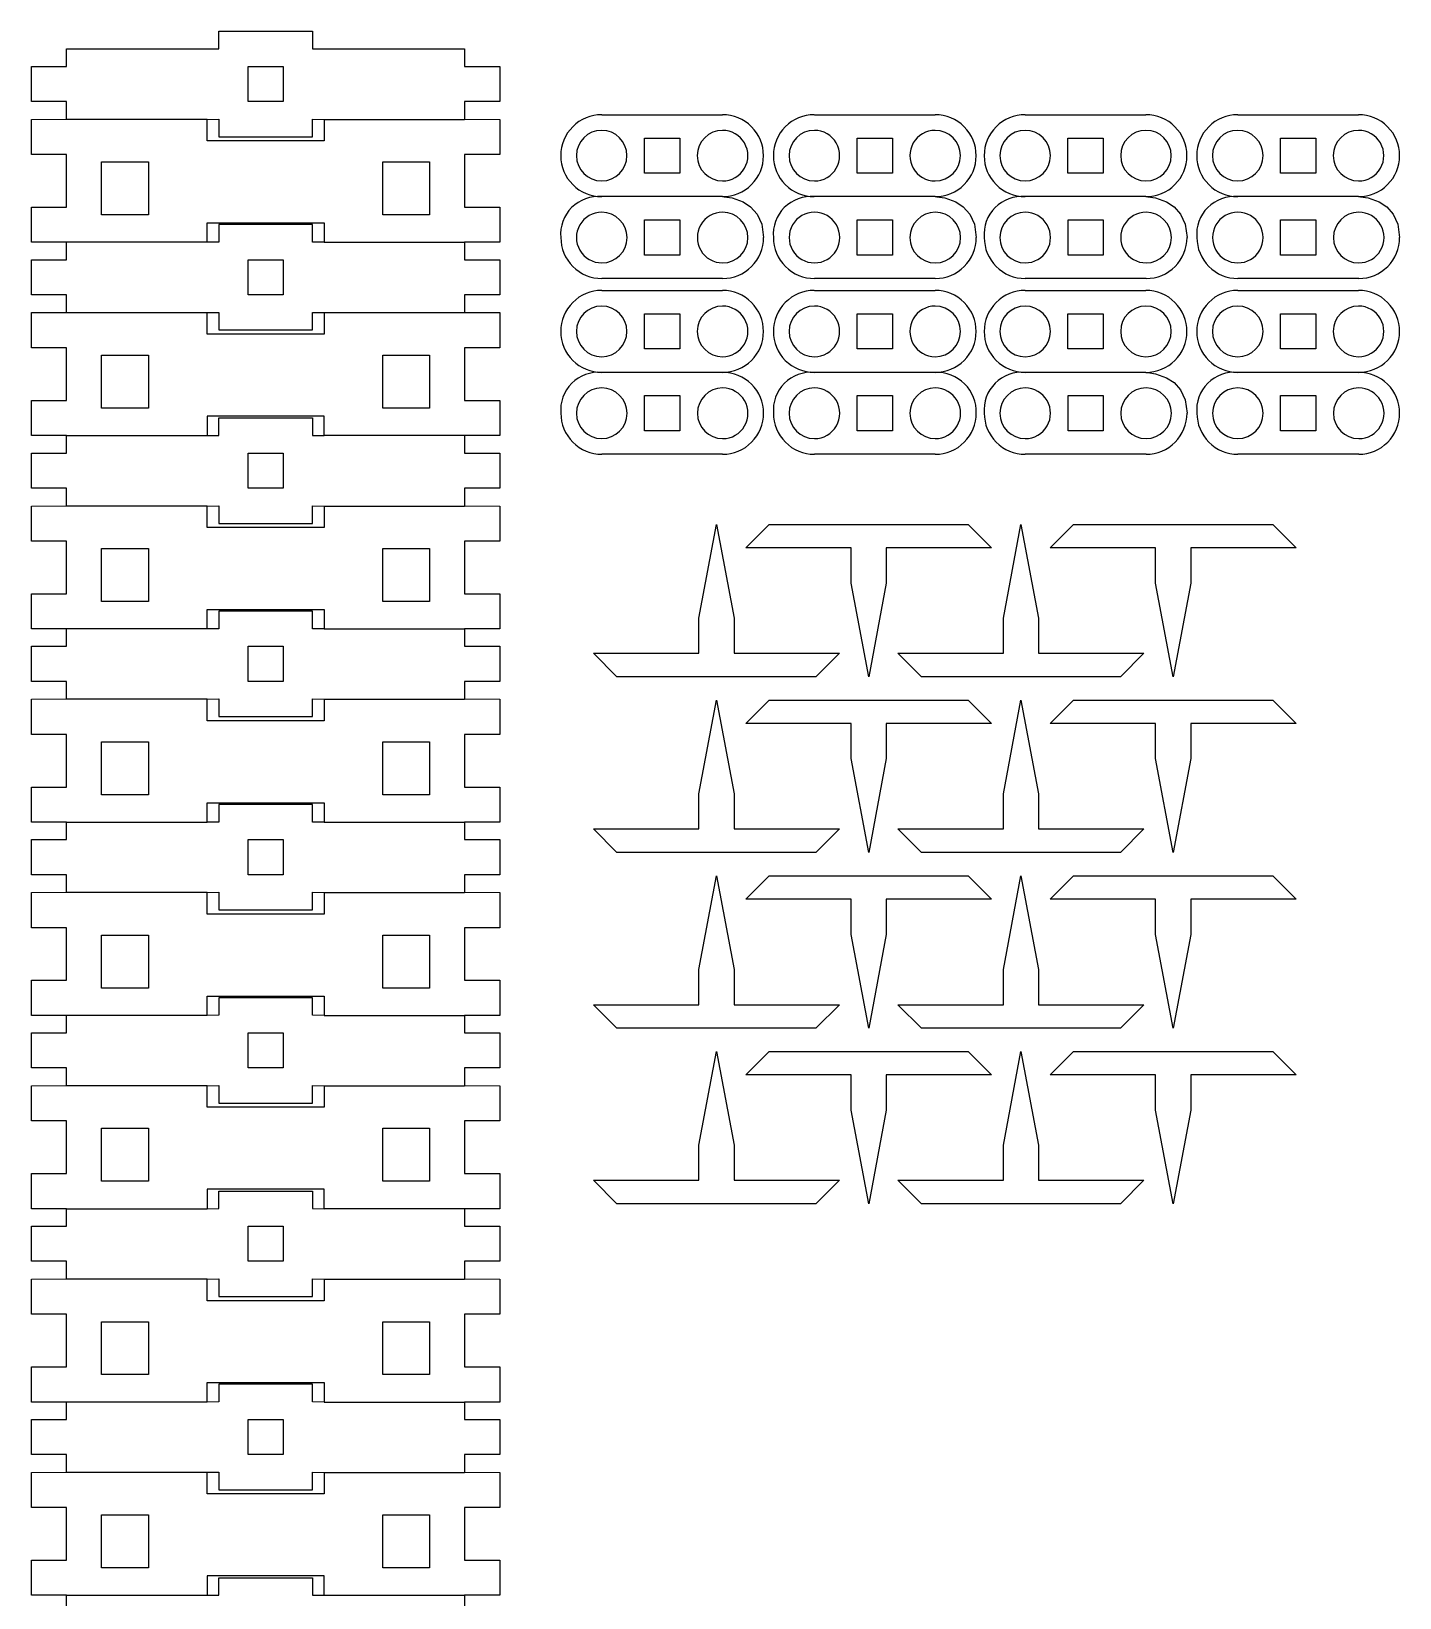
# Model space of a CAD drawing. Header units: millimetres. Extents: x -2305 to 1184, y -190 to 1638.
# Drawn here: x -1668.9 to -1493.7, y 32.1 to 232.6 of the extents above; entities that cross this region are included whole.
import ezdxf

# ---------------------------------------------------------------- set-up
doc = ezdxf.new("R2010")
doc.units = ezdxf.units.MM

msp = doc.modelspace()

# ---------------------------------------------------------------- linework, layer by layer
at = {"color": 7, "linetype": 'Continuous'}
for p, q in [((-1644.95, 230.36), (-1644.95, 232.61)), ((-1644.95, 232.61), (-1632.96, 232.61)), ((-1632.96, 232.61), (-1632.96, 230.36)), ((-1664.45, 228.11), (-1664.44, 230.36)), ((-1664.44, 230.36), (-1644.95, 230.36)), ((-1632.96, 230.36), (-1613.47, 230.36)), ((-1613.47, 230.36), (-1613.47, 228.11)), ((-1668.94, 223.61), (-1668.94, 228.11)), ((-1668.94, 228.11), (-1664.45, 228.11)), ((-1641.2, 228.11), (-1636.7, 228.11)), ((-1641.2, 223.61), (-1641.2, 228.11)), ((-1636.7, 228.11), (-1636.7, 223.61)), ((-1613.47, 228.11), (-1608.97, 228.11)), ((-1608.97, 228.11), (-1608.97, 223.61)), ((-1664.45, 223.61), (-1668.94, 223.61)), ((-1664.45, 221.36), (-1664.45, 223.61)), ((-1636.7, 223.61), (-1641.2, 223.61)), ((-1608.97, 223.61), (-1613.47, 223.61)), ((-1613.47, 223.61), (-1613.47, 221.36)), ((-1668.94, 221.33), (-1664.45, 221.36)), ((-1668.94, 216.84), (-1668.94, 221.33)), ((-1664.45, 221.36), (-1646.45, 221.36)), ((-1646.45, 221.33), (-1644.95, 221.36)), ((-1646.45, 218.58), (-1646.45, 221.33)), ((-1644.95, 221.36), (-1644.95, 219.11)), ((-1632.96, 219.11), (-1632.96, 221.36)), ((-1632.96, 221.36), (-1631.46, 221.33)), ((-1631.46, 221.33), (-1631.46, 218.58)), ((-1631.46, 221.33), (-1613.47, 221.33)), ((-1613.47, 221.36), (-1608.97, 221.33)), ((-1608.97, 221.33), (-1608.97, 216.84)), ((-1595.92, 221.93), (-1580.44, 221.93)), ((-1568.69, 221.93), (-1553.22, 221.93)), ((-1541.7, 221.93), (-1526.23, 221.93)), ((-1514.48, 221.93), (-1499.01, 221.93)), ((-1644.95, 219.11), (-1632.96, 219.11)), ((-1590.43, 218.94), (-1585.93, 218.94)), ((-1590.43, 214.44), (-1590.43, 218.94)), ((-1585.93, 218.94), (-1585.93, 214.44)), ((-1563.21, 218.94), (-1558.7, 218.94)), ((-1563.21, 214.44), (-1563.21, 218.94)), ((-1558.7, 218.94), (-1558.7, 214.44)), ((-1536.22, 218.94), (-1531.72, 218.94)), ((-1536.22, 214.44), (-1536.22, 218.94)), ((-1531.72, 218.94), (-1531.72, 214.44)), ((-1509, 218.94), (-1504.49, 218.94)), ((-1509, 214.44), (-1509, 218.94)), ((-1504.49, 218.94), (-1504.49, 214.44)), ((-1664.45, 216.84), (-1668.94, 216.84)), ((-1664.45, 210.09), (-1664.45, 216.84)), ((-1631.46, 218.58), (-1646.45, 218.58)), ((-1608.97, 216.84), (-1613.47, 216.84)), ((-1613.47, 216.84), (-1613.47, 210.09)), ((-1659.95, 215.89), (-1653.95, 215.89)), ((-1659.95, 209.11), (-1659.95, 215.89)), ((-1653.95, 215.89), (-1653.95, 209.11)), ((-1623.96, 215.89), (-1617.97, 215.89)), ((-1623.96, 209.11), (-1623.96, 215.89)), ((-1617.97, 215.89), (-1617.97, 209.11)), ((-1585.93, 214.44), (-1590.43, 214.44)), ((-1558.7, 214.44), (-1563.21, 214.44)), ((-1531.72, 214.44), (-1536.22, 214.44)), ((-1504.49, 214.44), (-1509, 214.44)), ((-1580.44, 211.44), (-1595.92, 211.44)), ((-1553.22, 211.44), (-1568.69, 211.44)), ((-1526.23, 211.44), (-1541.7, 211.44)), ((-1499.01, 211.44), (-1514.48, 211.44)), ((-1668.94, 205.6), (-1668.94, 210.09)), ((-1668.94, 210.09), (-1664.45, 210.09)), ((-1653.95, 209.11), (-1659.95, 209.11)), ((-1617.97, 209.11), (-1623.96, 209.11)), ((-1613.47, 210.09), (-1608.97, 210.09)), ((-1608.97, 210.09), (-1608.97, 205.6)), ((-1646.45, 205.6), (-1646.45, 208.09)), ((-1646.45, 208.09), (-1631.46, 208.09)), ((-1632.96, 207.87), (-1644.95, 207.87)), ((-1644.95, 207.87), (-1644.95, 205.62)), ((-1632.96, 205.62), (-1632.96, 207.87)), ((-1631.46, 208.09), (-1631.46, 205.6)), ((-1590.42, 208.46), (-1585.92, 208.46)), ((-1590.42, 203.95), (-1590.42, 208.46)), ((-1585.92, 208.46), (-1585.92, 203.95)), ((-1563.2, 208.46), (-1558.69, 208.46)), ((-1563.2, 203.95), (-1563.2, 208.46)), ((-1558.69, 208.46), (-1558.69, 203.95)), ((-1536.21, 208.46), (-1531.7, 208.46)), ((-1536.21, 203.95), (-1536.21, 208.46)), ((-1531.7, 208.46), (-1531.7, 203.95)), ((-1508.99, 208.46), (-1504.48, 208.46)), ((-1508.99, 203.95), (-1508.99, 208.46)), ((-1504.48, 208.46), (-1504.48, 203.95)), ((-1664.45, 205.6), (-1668.94, 205.6)), ((-1646.45, 205.6), (-1664.45, 205.6)), ((-1664.45, 203.37), (-1664.45, 205.6)), ((-1644.95, 205.62), (-1646.45, 205.6)), ((-1631.46, 205.6), (-1632.96, 205.62)), ((-1631.46, 205.6), (-1613.47, 205.6)), ((-1608.97, 205.6), (-1613.47, 205.6)), ((-1613.47, 205.6), (-1613.47, 203.37)), ((-1668.94, 198.87), (-1668.94, 203.37)), ((-1668.94, 203.37), (-1664.45, 203.37)), ((-1641.2, 203.37), (-1636.7, 203.37)), ((-1641.2, 198.87), (-1641.2, 203.37)), ((-1636.7, 203.37), (-1636.7, 198.87)), ((-1613.47, 203.37), (-1608.97, 203.37)), ((-1608.97, 203.37), (-1608.97, 198.87)), ((-1585.92, 203.95), (-1590.42, 203.95)), ((-1558.69, 203.95), (-1563.2, 203.95)), ((-1531.7, 203.95), (-1536.21, 203.95)), ((-1504.48, 203.95), (-1508.99, 203.95)), ((-1580.43, 200.96), (-1595.91, 200.96)), ((-1553.21, 200.96), (-1568.68, 200.96)), ((-1526.22, 200.96), (-1541.69, 200.96)), ((-1498.99, 200.96), (-1514.47, 200.96)), ((-1664.45, 198.87), (-1668.94, 198.87)), ((-1664.45, 196.62), (-1664.45, 198.87)), ((-1636.7, 198.87), (-1641.2, 198.87)), ((-1608.97, 198.87), (-1613.47, 198.87)), ((-1613.47, 198.87), (-1613.47, 196.62)), ((-1595.92, 199.43), (-1580.44, 199.43)), ((-1568.69, 199.43), (-1553.22, 199.43)), ((-1541.7, 199.43), (-1526.23, 199.43)), ((-1514.48, 199.43), (-1499.01, 199.43)), ((-1668.94, 196.59), (-1664.45, 196.62)), ((-1668.94, 192.09), (-1668.94, 196.59)), ((-1664.45, 196.62), (-1646.45, 196.62)), ((-1646.45, 196.59), (-1644.95, 196.62)), ((-1646.45, 193.84), (-1646.45, 196.59)), ((-1644.95, 196.62), (-1644.95, 194.37)), ((-1632.96, 194.37), (-1632.96, 196.62)), ((-1632.96, 196.62), (-1631.46, 196.59)), ((-1631.46, 196.59), (-1631.46, 193.84)), ((-1631.46, 196.59), (-1613.47, 196.59)), ((-1613.47, 196.62), (-1608.97, 196.59)), ((-1608.97, 196.59), (-1608.97, 192.09)), ((-1590.43, 196.44), (-1585.93, 196.44)), ((-1590.43, 191.94), (-1590.43, 196.44)), ((-1585.93, 196.44), (-1585.93, 191.94)), ((-1563.21, 196.44), (-1558.7, 196.44)), ((-1563.21, 191.94), (-1563.21, 196.44)), ((-1558.7, 196.44), (-1558.7, 191.94)), ((-1536.22, 196.44), (-1531.72, 196.44)), ((-1536.22, 191.94), (-1536.22, 196.44)), ((-1531.72, 196.44), (-1531.72, 191.94)), ((-1509, 196.44), (-1504.49, 196.44)), ((-1509, 191.94), (-1509, 196.44)), ((-1504.49, 196.44), (-1504.49, 191.94)), ((-1631.46, 193.84), (-1646.45, 193.84)), ((-1644.95, 194.37), (-1632.96, 194.37)), ((-1664.45, 192.09), (-1668.94, 192.09)), ((-1664.45, 185.35), (-1664.45, 192.09)), ((-1659.95, 191.15), (-1653.95, 191.15)), ((-1659.95, 184.36), (-1659.95, 191.15)), ((-1653.95, 191.15), (-1653.95, 184.36)), ((-1623.96, 191.15), (-1617.97, 191.15)), ((-1623.96, 184.36), (-1623.96, 191.15)), ((-1617.97, 191.15), (-1617.97, 184.36)), ((-1608.97, 192.09), (-1613.47, 192.09)), ((-1613.47, 192.09), (-1613.47, 185.35)), ((-1585.93, 191.94), (-1590.43, 191.94)), ((-1558.7, 191.94), (-1563.21, 191.94)), ((-1531.72, 191.94), (-1536.22, 191.94)), ((-1504.49, 191.94), (-1509, 191.94)), ((-1580.44, 188.94), (-1595.92, 188.94)), ((-1553.22, 188.94), (-1568.69, 188.94)), ((-1526.23, 188.94), (-1541.7, 188.94)), ((-1499.01, 188.94), (-1514.48, 188.94)), ((-1668.94, 180.85), (-1668.94, 185.35)), ((-1668.94, 185.35), (-1664.45, 185.35)), ((-1613.47, 185.35), (-1608.97, 185.35)), ((-1608.97, 185.35), (-1608.97, 180.85)), ((-1590.42, 185.96), (-1585.92, 185.96)), ((-1590.42, 181.45), (-1590.42, 185.96)), ((-1585.92, 185.96), (-1585.92, 181.45)), ((-1563.2, 185.96), (-1558.69, 185.96)), ((-1563.2, 181.45), (-1563.2, 185.96)), ((-1558.69, 185.96), (-1558.69, 181.45)), ((-1536.21, 185.96), (-1531.7, 185.96)), ((-1536.21, 181.45), (-1536.21, 185.96)), ((-1531.7, 185.96), (-1531.7, 181.45)), ((-1508.99, 185.96), (-1504.48, 185.96)), ((-1508.99, 181.45), (-1508.99, 185.96)), ((-1504.48, 185.96), (-1504.48, 181.45)), ((-1653.95, 184.36), (-1659.95, 184.36)), ((-1631.46, 183.34), (-1646.45, 183.34)), ((-1646.45, 183.34), (-1646.45, 180.85)), ((-1644.95, 180.86), (-1644.95, 183.11)), ((-1644.95, 183.11), (-1632.96, 183.11)), ((-1632.96, 183.11), (-1632.96, 180.86)), ((-1631.46, 180.85), (-1631.46, 183.34)), ((-1617.97, 184.36), (-1623.96, 184.36)), ((-1664.45, 180.85), (-1668.94, 180.85)), ((-1664.45, 180.85), (-1646.45, 180.85)), ((-1664.45, 178.61), (-1664.45, 180.85)), ((-1646.45, 180.85), (-1644.95, 180.86)), ((-1632.96, 180.86), (-1631.46, 180.85)), ((-1613.47, 180.85), (-1631.46, 180.85)), ((-1608.97, 180.85), (-1613.47, 180.85)), ((-1613.47, 180.85), (-1613.47, 178.61)), ((-1585.92, 181.45), (-1590.42, 181.45)), ((-1558.69, 181.45), (-1563.2, 181.45)), ((-1531.7, 181.45), (-1536.21, 181.45)), ((-1504.48, 181.45), (-1508.99, 181.45)), ((-1668.94, 174.11), (-1668.94, 178.61)), ((-1668.94, 178.61), (-1664.45, 178.61)), ((-1641.2, 178.61), (-1636.7, 178.61)), ((-1641.2, 174.11), (-1641.2, 178.61)), ((-1636.7, 178.61), (-1636.7, 174.11)), ((-1613.47, 178.61), (-1608.97, 178.61)), ((-1608.97, 178.61), (-1608.97, 174.11)), ((-1580.43, 178.46), (-1595.91, 178.46)), ((-1553.21, 178.46), (-1568.68, 178.46)), ((-1526.22, 178.46), (-1541.69, 178.46)), ((-1498.99, 178.46), (-1514.47, 178.46)), ((-1664.45, 174.11), (-1668.94, 174.11)), ((-1664.45, 171.86), (-1664.45, 174.11)), ((-1636.7, 174.11), (-1641.2, 174.11)), ((-1608.97, 174.11), (-1613.47, 174.11)), ((-1613.47, 174.11), (-1613.47, 171.86)), ((-1668.94, 171.83), (-1664.45, 171.86)), ((-1668.94, 167.33), (-1668.94, 171.83)), ((-1664.45, 171.86), (-1646.45, 171.86)), ((-1646.45, 171.83), (-1644.95, 171.86)), ((-1646.45, 169.08), (-1646.45, 171.83)), ((-1644.95, 171.86), (-1644.95, 169.61)), ((-1632.96, 169.61), (-1632.96, 171.86)), ((-1632.96, 171.86), (-1631.46, 171.83)), ((-1631.46, 171.83), (-1631.46, 169.08)), ((-1631.46, 171.83), (-1613.47, 171.83)), ((-1613.47, 171.86), (-1608.97, 171.83)), ((-1608.97, 171.83), (-1608.97, 167.33)), ((-1631.46, 169.08), (-1646.45, 169.08)), ((-1644.95, 169.61), (-1632.96, 169.61)), ((-1583.47, 157.46), (-1581.23, 169.46)), ((-1581.23, 169.46), (-1578.97, 157.46)), ((-1577.48, 166.46), (-1574.48, 169.46)), ((-1574.48, 169.46), (-1548.99, 169.46)), ((-1548.99, 169.46), (-1545.99, 166.46)), ((-1544.49, 157.46), (-1542.24, 169.46)), ((-1542.24, 169.46), (-1539.99, 157.46)), ((-1538.49, 166.46), (-1535.49, 169.46)), ((-1535.49, 169.46), (-1510, 169.46)), ((-1510, 169.46), (-1507, 166.46)), ((-1664.45, 167.33), (-1668.94, 167.33)), ((-1664.45, 160.59), (-1664.45, 167.33)), ((-1608.97, 167.33), (-1613.47, 167.33)), ((-1613.47, 167.33), (-1613.47, 160.59)), ((-1563.98, 166.46), (-1577.48, 166.46)), ((-1563.98, 161.96), (-1563.98, 166.46)), ((-1545.99, 166.46), (-1559.48, 166.46)), ((-1559.48, 166.46), (-1559.48, 161.96)), ((-1525, 166.46), (-1538.49, 166.46)), ((-1525, 161.96), (-1525, 166.46)), ((-1507, 166.46), (-1520.5, 166.46)), ((-1520.5, 166.46), (-1520.5, 161.96)), ((-1659.95, 166.39), (-1653.95, 166.39)), ((-1659.95, 159.6), (-1659.95, 166.39)), ((-1653.95, 166.39), (-1653.95, 159.6)), ((-1623.96, 166.39), (-1617.97, 166.39)), ((-1623.96, 159.6), (-1623.96, 166.39)), ((-1617.97, 166.39), (-1617.97, 159.6)), ((-1668.94, 156.1), (-1668.94, 160.59)), ((-1668.94, 160.59), (-1664.45, 160.59)), ((-1613.47, 160.59), (-1608.97, 160.59)), ((-1608.97, 160.59), (-1608.97, 156.1)), ((-1561.73, 149.97), (-1563.98, 161.96)), ((-1559.48, 161.96), (-1561.73, 149.97)), ((-1522.74, 149.97), (-1525, 161.96)), ((-1520.5, 161.96), (-1522.74, 149.97)), ((-1653.95, 159.6), (-1659.95, 159.6)), ((-1646.45, 156.1), (-1646.45, 158.59)), ((-1646.45, 158.59), (-1631.46, 158.59)), ((-1631.46, 158.59), (-1631.46, 156.1)), ((-1617.97, 159.6), (-1623.96, 159.6)), ((-1632.96, 158.37), (-1644.95, 158.37)), ((-1644.95, 158.37), (-1644.95, 156.12)), ((-1632.96, 156.12), (-1632.96, 158.37)), ((-1583.47, 152.97), (-1583.47, 157.46)), ((-1578.97, 157.46), (-1578.97, 152.97)), ((-1544.49, 152.97), (-1544.49, 157.46)), ((-1539.99, 157.46), (-1539.99, 152.97)), ((-1664.45, 156.1), (-1668.94, 156.1)), ((-1646.45, 156.1), (-1664.45, 156.1)), ((-1664.45, 153.87), (-1664.45, 156.1)), ((-1644.95, 156.12), (-1646.45, 156.1)), ((-1631.46, 156.1), (-1632.96, 156.12)), ((-1631.46, 156.1), (-1613.47, 156.1)), ((-1608.97, 156.1), (-1613.47, 156.1)), ((-1613.47, 156.1), (-1613.47, 153.87)), ((-1668.94, 149.37), (-1668.94, 153.87)), ((-1668.94, 153.87), (-1664.45, 153.87)), ((-1641.2, 153.87), (-1636.7, 153.87)), ((-1641.2, 149.37), (-1641.2, 153.87)), ((-1636.7, 153.87), (-1636.7, 149.37)), ((-1613.47, 153.87), (-1608.97, 153.87)), ((-1608.97, 153.87), (-1608.97, 149.37)), ((-1593.97, 149.97), (-1596.97, 152.97)), ((-1596.97, 152.97), (-1583.47, 152.97)), ((-1578.97, 152.97), (-1565.48, 152.97)), ((-1565.48, 152.97), (-1568.48, 149.97)), ((-1554.98, 149.97), (-1557.98, 152.97)), ((-1557.98, 152.97), (-1544.49, 152.97)), ((-1539.99, 152.97), (-1526.5, 152.97)), ((-1526.5, 152.97), (-1529.49, 149.97)), ((-1664.45, 149.37), (-1668.94, 149.37)), ((-1664.45, 147.12), (-1664.45, 149.37)), ((-1636.7, 149.37), (-1641.2, 149.37)), ((-1608.97, 149.37), (-1613.47, 149.37)), ((-1613.47, 149.37), (-1613.47, 147.12)), ((-1568.48, 149.97), (-1593.97, 149.97)), ((-1529.49, 149.97), (-1554.98, 149.97)), ((-1668.94, 147.09), (-1664.45, 147.12)), ((-1668.94, 142.59), (-1668.94, 147.09)), ((-1664.45, 147.12), (-1646.45, 147.12)), ((-1646.45, 147.09), (-1644.95, 147.12)), ((-1646.45, 144.34), (-1646.45, 147.09)), ((-1644.95, 147.12), (-1644.95, 144.87)), ((-1632.96, 144.87), (-1632.96, 147.12)), ((-1632.96, 147.12), (-1631.46, 147.09)), ((-1631.46, 147.09), (-1631.46, 144.34)), ((-1631.46, 147.09), (-1613.47, 147.09)), ((-1613.47, 147.12), (-1608.97, 147.09)), ((-1608.97, 147.09), (-1608.97, 142.59)), ((-1583.47, 134.98), (-1581.23, 146.97)), ((-1581.23, 146.97), (-1578.97, 134.98)), ((-1577.48, 143.97), (-1574.48, 146.97)), ((-1574.48, 146.97), (-1548.99, 146.97)), ((-1548.99, 146.97), (-1545.99, 143.97)), ((-1544.49, 134.98), (-1542.24, 146.97)), ((-1542.24, 146.97), (-1539.99, 134.98)), ((-1538.49, 143.97), (-1535.49, 146.97)), ((-1535.49, 146.97), (-1510, 146.97)), ((-1510, 146.97), (-1507, 143.97)), ((-1644.95, 144.87), (-1632.96, 144.87)), ((-1664.45, 142.59), (-1668.94, 142.59)), ((-1664.45, 135.85), (-1664.45, 142.59)), ((-1631.46, 144.34), (-1646.45, 144.34)), ((-1608.97, 142.59), (-1613.47, 142.59)), ((-1613.47, 142.59), (-1613.47, 135.85)), ((-1563.98, 143.97), (-1577.48, 143.97)), ((-1563.98, 139.48), (-1563.98, 143.97)), ((-1545.99, 143.97), (-1559.48, 143.97)), ((-1559.48, 143.97), (-1559.48, 139.48)), ((-1525, 143.97), (-1538.49, 143.97)), ((-1525, 139.48), (-1525, 143.97)), ((-1507, 143.97), (-1520.5, 143.97)), ((-1520.5, 143.97), (-1520.5, 139.48)), ((-1659.95, 141.64), (-1653.95, 141.64)), ((-1659.95, 134.86), (-1659.95, 141.64)), ((-1653.95, 141.64), (-1653.95, 134.86)), ((-1623.96, 141.64), (-1617.97, 141.64)), ((-1623.96, 134.86), (-1623.96, 141.64)), ((-1617.97, 141.64), (-1617.97, 134.86)), ((-1561.73, 127.48), (-1563.98, 139.48)), ((-1559.48, 139.48), (-1561.73, 127.48)), ((-1522.74, 127.48), (-1525, 139.48)), ((-1520.5, 139.48), (-1522.74, 127.48)), ((-1668.94, 131.35), (-1668.94, 135.85)), ((-1668.94, 135.85), (-1664.45, 135.85)), ((-1653.95, 134.86), (-1659.95, 134.86)), ((-1617.97, 134.86), (-1623.96, 134.86)), ((-1613.47, 135.85), (-1608.97, 135.85)), ((-1608.97, 135.85), (-1608.97, 131.35)), ((-1583.47, 130.48), (-1583.47, 134.98)), ((-1578.97, 134.98), (-1578.97, 130.48)), ((-1544.49, 130.48), (-1544.49, 134.98)), ((-1539.99, 134.98), (-1539.99, 130.48)), ((-1646.45, 131.35), (-1646.45, 133.84)), ((-1646.45, 133.84), (-1631.46, 133.84)), ((-1632.96, 133.62), (-1644.95, 133.62)), ((-1644.95, 133.62), (-1644.95, 131.37)), ((-1632.96, 131.37), (-1632.96, 133.62)), ((-1631.46, 133.84), (-1631.46, 131.35)), ((-1664.45, 131.35), (-1668.94, 131.35)), ((-1664.45, 129.12), (-1664.45, 131.35)), ((-1664.45, 131.35), (-1646.45, 131.35)), ((-1644.95, 131.37), (-1646.45, 131.35)), ((-1631.46, 131.35), (-1632.96, 131.37)), ((-1631.46, 131.35), (-1613.47, 131.35)), ((-1608.97, 131.35), (-1613.47, 131.35)), ((-1613.47, 131.35), (-1613.47, 129.12)), ((-1593.97, 127.48), (-1596.97, 130.48)), ((-1596.97, 130.48), (-1583.47, 130.48)), ((-1578.97, 130.48), (-1565.48, 130.48)), ((-1565.48, 130.48), (-1568.48, 127.48)), ((-1554.98, 127.48), (-1557.98, 130.48)), ((-1557.98, 130.48), (-1544.49, 130.48)), ((-1539.99, 130.48), (-1526.5, 130.48)), ((-1526.5, 130.48), (-1529.49, 127.48)), ((-1668.94, 124.62), (-1668.94, 129.12)), ((-1668.94, 129.12), (-1664.45, 129.12)), ((-1641.2, 129.12), (-1636.7, 129.12)), ((-1641.2, 124.62), (-1641.2, 129.12)), ((-1636.7, 129.12), (-1636.7, 124.62)), ((-1613.47, 129.12), (-1608.97, 129.12)), ((-1608.97, 129.12), (-1608.97, 124.62)), ((-1568.48, 127.48), (-1593.97, 127.48)), ((-1529.49, 127.48), (-1554.98, 127.48)), ((-1664.45, 124.62), (-1668.94, 124.62)), ((-1664.45, 122.37), (-1664.45, 124.62)), ((-1636.7, 124.62), (-1641.2, 124.62)), ((-1608.97, 124.62), (-1613.47, 124.62)), ((-1613.47, 124.62), (-1613.47, 122.37)), ((-1583.47, 112.48), (-1581.23, 124.48)), ((-1581.23, 124.48), (-1578.97, 112.48)), ((-1577.48, 121.48), (-1574.48, 124.48)), ((-1574.48, 124.48), (-1548.99, 124.48)), ((-1548.99, 124.48), (-1545.99, 121.48)), ((-1544.49, 112.48), (-1542.24, 124.48)), ((-1542.24, 124.48), (-1539.99, 112.48)), ((-1538.49, 121.48), (-1535.49, 124.48)), ((-1535.49, 124.48), (-1510, 124.48)), ((-1510, 124.48), (-1507, 121.48)), ((-1668.94, 122.34), (-1664.45, 122.37)), ((-1668.94, 117.84), (-1668.94, 122.34)), ((-1664.45, 122.37), (-1646.45, 122.37)), ((-1646.45, 122.34), (-1644.95, 122.37)), ((-1646.45, 119.59), (-1646.45, 122.34)), ((-1644.95, 122.37), (-1644.95, 120.12)), ((-1632.96, 120.12), (-1632.96, 122.37)), ((-1632.96, 122.37), (-1631.46, 122.34)), ((-1631.46, 122.34), (-1631.46, 119.59)), ((-1631.46, 122.34), (-1613.47, 122.34)), ((-1613.47, 122.37), (-1608.97, 122.34)), ((-1608.97, 122.34), (-1608.97, 117.84)), ((-1563.98, 121.48), (-1577.48, 121.48)), ((-1563.98, 116.98), (-1563.98, 121.48)), ((-1545.99, 121.48), (-1559.48, 121.48)), ((-1559.48, 121.48), (-1559.48, 116.98)), ((-1525, 121.48), (-1538.49, 121.48)), ((-1525, 116.98), (-1525, 121.48)), ((-1507, 121.48), (-1520.5, 121.48)), ((-1520.5, 121.48), (-1520.5, 116.98)), ((-1631.46, 119.59), (-1646.45, 119.59)), ((-1644.95, 120.12), (-1632.96, 120.12)), ((-1664.45, 117.84), (-1668.94, 117.84)), ((-1664.45, 111.1), (-1664.45, 117.84)), ((-1659.95, 116.89), (-1653.95, 116.89)), ((-1659.95, 110.11), (-1659.95, 116.89)), ((-1653.95, 116.89), (-1653.95, 110.11)), ((-1623.96, 116.89), (-1617.97, 116.89)), ((-1623.96, 110.11), (-1623.96, 116.89)), ((-1617.97, 116.89), (-1617.97, 110.11)), ((-1608.97, 117.84), (-1613.47, 117.84)), ((-1613.47, 117.84), (-1613.47, 111.1)), ((-1561.73, 104.99), (-1563.98, 116.98)), ((-1559.48, 116.98), (-1561.73, 104.99)), ((-1522.74, 104.99), (-1525, 116.98)), ((-1520.5, 116.98), (-1522.74, 104.99)), ((-1583.47, 107.98), (-1583.47, 112.48)), ((-1578.97, 112.48), (-1578.97, 107.98)), ((-1544.49, 107.98), (-1544.49, 112.48)), ((-1539.99, 112.48), (-1539.99, 107.98)), ((-1668.94, 106.6), (-1668.94, 111.1)), ((-1668.94, 111.1), (-1664.45, 111.1)), ((-1613.47, 111.1), (-1608.97, 111.1)), ((-1608.97, 111.1), (-1608.97, 106.6)), ((-1653.95, 110.11), (-1659.95, 110.11)), ((-1646.45, 106.6), (-1646.45, 109.09)), ((-1646.45, 109.09), (-1631.46, 109.09)), ((-1632.96, 108.87), (-1644.95, 108.87)), ((-1644.95, 108.87), (-1644.95, 106.62)), ((-1632.96, 106.62), (-1632.96, 108.87)), ((-1631.46, 109.09), (-1631.46, 106.6)), ((-1617.97, 110.11), (-1623.96, 110.11)), ((-1664.45, 106.6), (-1668.94, 106.6)), ((-1664.45, 104.37), (-1664.45, 106.6)), ((-1646.45, 106.6), (-1664.45, 106.6)), ((-1644.95, 106.62), (-1646.45, 106.6)), ((-1631.46, 106.6), (-1632.96, 106.62)), ((-1631.46, 106.6), (-1613.47, 106.6)), ((-1608.97, 106.6), (-1613.47, 106.6)), ((-1613.47, 106.6), (-1613.47, 104.37)), ((-1593.97, 104.99), (-1596.97, 107.98)), ((-1596.97, 107.98), (-1583.47, 107.98)), ((-1578.97, 107.98), (-1565.48, 107.98)), ((-1565.48, 107.98), (-1568.48, 104.99)), ((-1554.98, 104.99), (-1557.98, 107.98)), ((-1557.98, 107.98), (-1544.49, 107.98)), ((-1539.99, 107.98), (-1526.5, 107.98)), ((-1526.5, 107.98), (-1529.49, 104.99)), ((-1668.94, 99.88), (-1668.94, 104.37)), ((-1668.94, 104.37), (-1664.45, 104.37)), ((-1641.2, 104.37), (-1636.7, 104.37)), ((-1641.2, 99.88), (-1641.2, 104.37)), ((-1636.7, 104.37), (-1636.7, 99.88)), ((-1613.47, 104.37), (-1608.97, 104.37)), ((-1608.97, 104.37), (-1608.97, 99.88)), ((-1568.48, 104.99), (-1593.97, 104.99)), ((-1529.49, 104.99), (-1554.98, 104.99)), ((-1583.47, 89.99), (-1581.23, 101.99)), ((-1581.23, 101.99), (-1578.97, 89.99)), ((-1577.48, 98.99), (-1574.48, 101.99)), ((-1574.48, 101.99), (-1548.99, 101.99)), ((-1548.99, 101.99), (-1545.99, 98.99)), ((-1544.49, 89.99), (-1542.24, 101.99)), ((-1542.24, 101.99), (-1539.99, 89.99)), ((-1538.49, 98.99), (-1535.49, 101.99)), ((-1535.49, 101.99), (-1510, 101.99)), ((-1510, 101.99), (-1507, 98.99)), ((-1664.45, 99.88), (-1668.94, 99.88)), ((-1664.45, 97.63), (-1664.45, 99.88)), ((-1636.7, 99.88), (-1641.2, 99.88)), ((-1608.97, 99.88), (-1613.47, 99.88)), ((-1613.47, 99.88), (-1613.47, 97.63)), ((-1563.98, 98.99), (-1577.48, 98.99)), ((-1563.98, 94.49), (-1563.98, 98.99)), ((-1545.99, 98.99), (-1559.48, 98.99)), ((-1559.48, 98.99), (-1559.48, 94.49)), ((-1525, 98.99), (-1538.49, 98.99)), ((-1525, 94.49), (-1525, 98.99)), ((-1507, 98.99), (-1520.5, 98.99)), ((-1520.5, 98.99), (-1520.5, 94.49)), ((-1668.94, 97.6), (-1664.45, 97.63)), ((-1668.94, 93.1), (-1668.94, 97.6)), ((-1664.45, 97.63), (-1646.45, 97.63)), ((-1646.45, 97.6), (-1644.95, 97.63)), ((-1646.45, 94.85), (-1646.45, 97.6)), ((-1644.95, 97.63), (-1644.95, 95.38)), ((-1632.96, 95.38), (-1632.96, 97.63)), ((-1632.96, 97.63), (-1631.46, 97.6)), ((-1631.46, 97.6), (-1631.46, 94.85)), ((-1631.46, 97.6), (-1613.47, 97.6)), ((-1613.47, 97.63), (-1608.97, 97.6)), ((-1608.97, 97.6), (-1608.97, 93.1)), ((-1631.46, 94.85), (-1646.45, 94.85)), ((-1644.95, 95.38), (-1632.96, 95.38)), ((-1561.73, 82.5), (-1563.98, 94.49)), ((-1559.48, 94.49), (-1561.73, 82.5)), ((-1522.74, 82.5), (-1525, 94.49)), ((-1520.5, 94.49), (-1522.74, 82.5)), ((-1664.45, 93.1), (-1668.94, 93.1)), ((-1664.45, 86.36), (-1664.45, 93.1)), ((-1608.97, 93.1), (-1613.47, 93.1)), ((-1613.47, 93.1), (-1613.47, 86.36)), ((-1659.95, 92.16), (-1653.95, 92.16)), ((-1659.95, 85.37), (-1659.95, 92.16)), ((-1653.95, 92.16), (-1653.95, 85.37)), ((-1623.96, 92.16), (-1617.97, 92.16)), ((-1623.96, 85.37), (-1623.96, 92.16)), ((-1617.97, 92.16), (-1617.97, 85.37)), ((-1583.47, 85.49), (-1583.47, 89.99)), ((-1578.97, 89.99), (-1578.97, 85.49)), ((-1544.49, 85.49), (-1544.49, 89.99)), ((-1539.99, 89.99), (-1539.99, 85.49)), ((-1668.94, 81.86), (-1668.94, 86.36)), ((-1668.94, 86.36), (-1664.45, 86.36)), ((-1613.47, 86.36), (-1608.97, 86.36)), ((-1608.97, 86.36), (-1608.97, 81.86)), ((-1653.95, 85.37), (-1659.95, 85.37)), ((-1631.46, 84.35), (-1646.45, 84.35)), ((-1646.45, 84.35), (-1646.45, 81.86)), ((-1631.46, 81.86), (-1631.46, 84.35)), ((-1617.97, 85.37), (-1623.96, 85.37)), ((-1593.97, 82.5), (-1596.97, 85.49)), ((-1596.97, 85.49), (-1583.47, 85.49)), ((-1578.97, 85.49), (-1565.48, 85.49)), ((-1565.48, 85.49), (-1568.48, 82.5)), ((-1554.98, 82.5), (-1557.98, 85.49)), ((-1557.98, 85.49), (-1544.49, 85.49)), ((-1539.99, 85.49), (-1526.5, 85.49)), ((-1526.5, 85.49), (-1529.49, 82.5)), ((-1644.95, 81.87), (-1644.95, 84.11)), ((-1644.95, 84.11), (-1632.96, 84.11)), ((-1632.96, 84.11), (-1632.96, 81.87)), ((-1568.48, 82.5), (-1593.97, 82.5)), ((-1529.49, 82.5), (-1554.98, 82.5)), ((-1664.45, 81.86), (-1668.94, 81.86)), ((-1664.45, 79.62), (-1664.45, 81.86)), ((-1664.45, 81.86), (-1646.45, 81.86)), ((-1646.45, 81.86), (-1644.95, 81.87)), ((-1632.96, 81.87), (-1631.46, 81.86)), ((-1613.47, 81.86), (-1631.46, 81.86)), ((-1608.97, 81.86), (-1613.47, 81.86)), ((-1613.47, 81.86), (-1613.47, 79.62)), ((-1668.94, 75.12), (-1668.94, 79.62)), ((-1668.94, 79.62), (-1664.45, 79.62)), ((-1641.2, 79.62), (-1636.7, 79.62)), ((-1641.2, 75.12), (-1641.2, 79.62)), ((-1636.7, 79.62), (-1636.7, 75.12)), ((-1613.47, 79.62), (-1608.97, 79.62)), ((-1608.97, 79.62), (-1608.97, 75.12)), ((-1664.45, 75.12), (-1668.94, 75.12)), ((-1664.45, 72.87), (-1664.45, 75.12)), ((-1636.7, 75.12), (-1641.2, 75.12)), ((-1608.97, 75.12), (-1613.47, 75.12)), ((-1613.47, 75.12), (-1613.47, 72.87)), ((-1668.94, 72.84), (-1664.45, 72.87)), ((-1668.94, 68.34), (-1668.94, 72.84)), ((-1664.45, 72.87), (-1646.45, 72.87)), ((-1646.45, 72.84), (-1644.95, 72.87)), ((-1646.45, 70.08), (-1646.45, 72.84)), ((-1644.95, 72.87), (-1644.95, 70.62)), ((-1632.96, 70.62), (-1632.96, 72.87)), ((-1632.96, 72.87), (-1631.46, 72.84)), ((-1631.46, 72.84), (-1631.46, 70.08)), ((-1631.46, 72.84), (-1613.47, 72.84)), ((-1613.47, 72.87), (-1608.97, 72.84)), ((-1608.97, 72.84), (-1608.97, 68.34)), ((-1644.95, 70.62), (-1632.96, 70.62)), ((-1664.45, 68.34), (-1668.94, 68.34)), ((-1664.45, 61.6), (-1664.45, 68.34)), ((-1631.46, 70.08), (-1646.45, 70.08)), ((-1608.97, 68.34), (-1613.47, 68.34)), ((-1613.47, 68.34), (-1613.47, 61.6)), ((-1659.95, 67.39), (-1653.95, 67.39)), ((-1659.95, 60.61), (-1659.95, 67.39)), ((-1653.95, 67.39), (-1653.95, 60.61)), ((-1623.96, 67.39), (-1617.97, 67.39)), ((-1623.96, 60.61), (-1623.96, 67.39)), ((-1617.97, 67.39), (-1617.97, 60.61)), ((-1668.94, 57.1), (-1668.94, 61.6)), ((-1668.94, 61.6), (-1664.45, 61.6)), ((-1653.95, 60.61), (-1659.95, 60.61)), ((-1617.97, 60.61), (-1623.96, 60.61)), ((-1613.47, 61.6), (-1608.97, 61.6)), ((-1608.97, 61.6), (-1608.97, 57.1)), ((-1646.45, 57.1), (-1646.45, 59.59)), ((-1646.45, 59.59), (-1631.46, 59.59)), ((-1632.96, 59.37), (-1644.95, 59.37)), ((-1644.95, 59.37), (-1644.95, 57.12)), ((-1632.96, 57.12), (-1632.96, 59.37)), ((-1631.46, 59.59), (-1631.46, 57.1)), ((-1664.45, 57.1), (-1668.94, 57.1)), ((-1664.45, 54.87), (-1664.45, 57.1)), ((-1646.45, 57.1), (-1664.45, 57.1)), ((-1644.95, 57.12), (-1646.45, 57.1)), ((-1631.46, 57.1), (-1632.96, 57.12)), ((-1631.46, 57.1), (-1613.47, 57.1)), ((-1608.97, 57.1), (-1613.47, 57.1)), ((-1613.47, 57.1), (-1613.47, 54.87)), ((-1668.94, 50.37), (-1668.94, 54.87)), ((-1668.94, 54.87), (-1664.45, 54.87)), ((-1641.2, 54.87), (-1636.7, 54.87)), ((-1641.2, 50.37), (-1641.2, 54.87)), ((-1636.7, 54.87), (-1636.7, 50.37)), ((-1613.47, 54.87), (-1608.97, 54.87)), ((-1608.97, 54.87), (-1608.97, 50.37)), ((-1664.45, 50.37), (-1668.94, 50.37)), ((-1664.45, 48.12), (-1664.45, 50.37)), ((-1636.7, 50.37), (-1641.2, 50.37)), ((-1608.97, 50.37), (-1613.47, 50.37)), ((-1613.47, 50.37), (-1613.47, 48.12)), ((-1668.94, 48.1), (-1664.45, 48.12)), ((-1668.94, 43.6), (-1668.94, 48.1)), ((-1664.45, 48.12), (-1646.45, 48.12)), ((-1646.45, 45.35), (-1646.45, 48.12)), ((-1646.45, 48.12), (-1644.95, 48.12)), ((-1644.95, 48.12), (-1644.95, 45.88)), ((-1632.96, 45.88), (-1632.96, 48.12)), ((-1632.96, 48.12), (-1631.46, 48.1)), ((-1631.46, 48.1), (-1631.46, 45.35)), ((-1631.46, 48.1), (-1613.47, 48.1)), ((-1613.47, 48.12), (-1608.97, 48.1)), ((-1608.97, 48.1), (-1608.97, 43.6)), ((-1631.46, 45.35), (-1646.45, 45.35)), ((-1644.95, 45.88), (-1632.96, 45.88)), ((-1664.45, 43.6), (-1668.94, 43.6)), ((-1664.45, 36.86), (-1664.45, 43.6)), ((-1659.95, 42.65), (-1653.95, 42.65)), ((-1659.95, 35.87), (-1659.95, 42.65)), ((-1653.95, 42.65), (-1653.95, 35.87)), ((-1623.96, 42.65), (-1617.97, 42.65)), ((-1623.96, 35.87), (-1623.96, 42.65)), ((-1617.97, 42.65), (-1617.97, 35.87)), ((-1608.97, 43.6), (-1613.47, 43.6)), ((-1613.47, 43.6), (-1613.47, 36.86)), ((-1668.94, 32.36), (-1668.94, 36.86)), ((-1668.94, 36.86), (-1664.45, 36.86)), ((-1613.47, 36.86), (-1608.97, 36.86)), ((-1608.97, 36.86), (-1608.97, 32.36)), ((-1653.95, 35.87), (-1659.95, 35.87)), ((-1631.46, 34.85), (-1646.45, 34.85)), ((-1646.45, 34.85), (-1646.45, 32.36)), ((-1644.95, 32.36), (-1644.95, 34.61)), ((-1644.95, 34.61), (-1632.96, 34.61)), ((-1632.96, 34.61), (-1632.96, 32.36)), ((-1631.46, 32.36), (-1631.46, 34.85)), ((-1617.97, 35.87), (-1623.96, 35.87)), ((-1664.45, 32.36), (-1668.94, 32.36)), ((-1664.45, 30.11), (-1664.45, 32.36)), ((-1664.45, 32.36), (-1646.45, 32.36)), ((-1646.45, 32.36), (-1644.95, 32.36)), ((-1632.96, 32.36), (-1631.46, 32.36)), ((-1631.46, 32.36), (-1613.47, 32.36)), ((-1608.97, 32.36), (-1613.47, 32.36)), ((-1613.47, 32.36), (-1613.47, 30.11))]:
    msp.add_line(p, q, dxfattribs=at)
at = {"color": 7, "linetype": 'Continuous', "flags": 128}
for points in [[(-1580.44, 211.44), (-1580.44, 211.44), (-1580.44, 211.44), (-1580.44, 211.44), (-1580.43, 211.44), (-1580.22, 211.43), (-1579.22, 211.27), (-1577.81, 210.76), (-1576.85, 210.13), (-1576.01, 209.2), (-1575.41, 207.91), (-1575.19, 206.2)], [(-1553.22, 211.44), (-1553.22, 211.44), (-1553.22, 211.44), (-1553.22, 211.44), (-1553.22, 211.44), (-1553.22, 211.44), (-1553.2, 211.44), (-1552.99, 211.43), (-1552, 211.27), (-1550.59, 210.76), (-1549.62, 210.13), (-1548.78, 209.2), (-1548.19, 207.91), (-1547.96, 206.2)], [(-1526.23, 211.44), (-1526.23, 211.44), (-1526.23, 211.44), (-1526.23, 211.44), (-1526.23, 211.44), (-1526.23, 211.44), (-1526.21, 211.44), (-1526, 211.43), (-1525.01, 211.27), (-1523.6, 210.76), (-1522.64, 210.13), (-1521.79, 209.2), (-1521.2, 207.91), (-1520.97, 206.2)], [(-1499.01, 211.44), (-1499.01, 211.44), (-1499.01, 211.44), (-1499.01, 211.44), (-1498.99, 211.44), (-1498.78, 211.43), (-1497.79, 211.27), (-1496.38, 210.76), (-1495.41, 210.13), (-1494.57, 209.2), (-1493.97, 207.91), (-1493.75, 206.2)], [(-1526.23, 188.94), (-1526.23, 188.94), (-1526.23, 188.94), (-1526.23, 188.94), (-1526.23, 188.94), (-1526.23, 188.94), (-1526.21, 188.94), (-1526, 188.93), (-1525.01, 188.77), (-1523.6, 188.26), (-1522.64, 187.63), (-1521.79, 186.7), (-1521.2, 185.41), (-1520.97, 183.7)]]:
    msp.add_lwpolyline(points, dxfattribs=at)
at = {"color": 7, "linetype": 'Continuous'}
for centre, radius, start, end in [((-1595.92, 216.69), 5.24, 89.9576, 180.047), ((-1580.44, 216.69), 5.24, 359.951, 90.0444), ((-1568.7, 216.69), 5.24, 89.9575, 180.0472), ((-1553.21, 216.69), 5.24, 359.9563, 90.0381), ((-1541.71, 216.69), 5.24, 89.9548, 180.0499), ((-1526.23, 216.69), 5.24, 359.951, 90.0443), ((-1514.49, 216.69), 5.24, 89.9564, 180.0493), ((-1499, 216.69), 5.24, 359.951, 90.046), ((-1595.92, 216.69), 3.24, 90.0017, 269.9974), ((-1595.92, 216.69), 3.24, 270.0017, 89.9992), ((-1580.44, 216.69), 3.24, 90.0017, 269.9981), ((-1580.44, 216.69), 3.24, 269.9994, 90.0007), ((-1568.69, 216.69), 3.24, 90.0017, 269.9982), ((-1568.69, 216.69), 3.24, 269.9994, 90.0006), ((-1553.22, 216.69), 3.24, 89.9934, 270.0052), ((-1553.22, 216.69), 3.24, 270.0078, 89.9936), ((-1541.7, 216.69), 3.24, 89.9994, 269.9991), ((-1541.7, 216.69), 3.24, 270.0017, 89.9998), ((-1526.23, 216.69), 3.24, 90.0017, 269.9975), ((-1526.23, 216.69), 3.24, 270.0017, 89.999), ((-1514.48, 216.69), 3.24, 90.0017, 269.9969), ((-1514.48, 216.69), 3.24, 270.0017, 89.9996), ((-1499.01, 216.69), 3.24, 90.0017, 269.9977), ((-1499.01, 216.69), 3.24, 269.9994, 90.0012), ((-1595.92, 216.68), 5.24, 179.9494, 270.0496), ((-1580.44, 216.68), 5.24, 269.9483, 0.0527), ((-1568.7, 216.68), 5.24, 179.9494, 270.0497), ((-1553.21, 216.68), 5.24, 269.9561, 0.0452), ((-1541.71, 216.68), 5.24, 179.9494, 270.0497), ((-1526.23, 216.68), 5.24, 269.9484, 0.0525), ((-1514.49, 216.68), 5.24, 179.9494, 270.0493), ((-1499, 216.68), 5.24, 269.9464, 0.0561), ((-1596.35, 206.63), 4.83, 84.919, 185.0973), ((-1569.12, 206.63), 4.83, 84.9189, 185.0975), ((-1542.13, 206.63), 4.83, 84.9157, 185.0956), ((-1514.91, 206.63), 4.83, 84.9193, 185.0968), ((-1595.91, 206.2), 3.24, 89.9983, 270.0008), ((-1595.91, 206.2), 3.24, 270.0006, 90.0003), ((-1580.43, 206.2), 3.24, 89.9983, 270.0008), ((-1580.43, 206.2), 3.24, 270.0006, 90.0003), ((-1568.68, 206.2), 3.24, 89.9983, 270.0002), ((-1568.68, 206.2), 3.24, 270.0006, 90.0009), ((-1553.21, 206.2), 3.24, 90.0006, 269.9987), ((-1553.21, 206.2), 3.24, 270.0006, 90.0002), ((-1541.69, 206.2), 3.24, 90.0067, 269.9919), ((-1541.69, 206.2), 3.24, 269.9922, 90.0093), ((-1526.22, 206.2), 3.24, 89.9983, 270.001), ((-1526.22, 206.2), 3.24, 270.0006, 90.0002), ((-1514.47, 206.2), 3.24, 89.9983, 270.0004), ((-1514.47, 206.2), 3.24, 270.0006, 90.0008), ((-1498.99, 206.2), 3.24, 89.9983, 269.9983), ((-1498.99, 206.2), 3.24, 270.0006, 90.0028), ((-1595.91, 206.2), 5.24, 179.9521, 270.0474), ((-1580.43, 206.2), 5.24, 269.9483, 0.0526), ((-1568.69, 206.2), 5.24, 179.9467, 270.0528), ((-1553.2, 206.2), 5.24, 269.949, 0.0515), ((-1541.7, 206.2), 5.24, 179.9494, 270.0506), ((-1526.21, 206.2), 5.24, 269.9544, 0.046), ((-1514.47, 206.2), 5.24, 179.9521, 270.0471), ((-1498.99, 206.2), 5.24, 269.9465, 0.0561), ((-1595.92, 194.19), 5.24, 89.9576, 180.047), ((-1580.44, 194.19), 5.24, 359.9455, 90.0499), ((-1568.7, 194.19), 5.24, 89.9575, 180.0472), ((-1553.21, 194.19), 5.24, 359.9508, 90.0436), ((-1541.71, 194.19), 5.24, 89.9548, 180.0499), ((-1526.23, 194.19), 5.24, 359.9455, 90.0498), ((-1514.49, 194.19), 5.24, 89.9564, 180.0493), ((-1499, 194.19), 5.24, 359.9455, 90.0514), ((-1595.92, 194.19), 3.24, 90.0017, 269.9974), ((-1595.92, 194.19), 3.24, 270.0017, 89.9992), ((-1580.44, 194.19), 3.24, 90.0017, 269.9981), ((-1580.44, 194.19), 3.24, 269.9994, 90.0007), ((-1568.69, 194.19), 3.24, 90.0017, 269.9982), ((-1568.69, 194.19), 3.24, 269.9994, 90.0006), ((-1553.22, 194.19), 3.24, 89.9934, 270.0052), ((-1553.22, 194.19), 3.24, 270.0078, 89.9936), ((-1541.7, 194.19), 3.24, 89.9994, 269.9991), ((-1541.7, 194.19), 3.24, 270.0017, 89.9998), ((-1526.23, 194.19), 3.24, 90.0017, 269.9975), ((-1526.23, 194.19), 3.24, 270.0017, 89.999), ((-1514.48, 194.19), 3.24, 90.0017, 269.9969), ((-1514.48, 194.19), 3.24, 270.0017, 89.9996), ((-1499.01, 194.19), 3.24, 90.0017, 269.9977), ((-1499.01, 194.19), 3.24, 269.9994, 90.0012), ((-1595.92, 194.18), 5.24, 179.9549, 270.0441), ((-1580.44, 194.18), 5.24, 269.9483, 0.0527), ((-1568.7, 194.18), 5.24, 179.9549, 270.0442), ((-1553.21, 194.18), 5.24, 269.9561, 0.0452), ((-1541.71, 194.18), 5.24, 179.9549, 270.0442), ((-1526.23, 194.18), 5.24, 269.9484, 0.0525), ((-1514.49, 194.18), 5.24, 179.9549, 270.0439), ((-1499, 194.18), 5.24, 269.9464, 0.0561), ((-1596.35, 184.13), 4.82, 84.9053, 185.0997), ((-1580.41, 183.72), 5.22, 359.8816, 90.3789), ((-1569.12, 184.13), 4.82, 84.9052, 185.0999), ((-1553.03, 183.87), 5.07, 358.0764, 92.1718), ((-1542.13, 184.13), 4.83, 84.902, 185.098), ((-1514.91, 184.13), 4.83, 84.9056, 185.0991), ((-1498.97, 183.72), 5.22, 359.8748, 90.3872), ((-1595.91, 183.7), 3.24, 89.9997, 269.9994), ((-1595.91, 183.7), 3.24, 270.002, 89.9989), ((-1580.43, 183.7), 3.24, 89.9997, 269.9994), ((-1580.43, 183.7), 3.24, 269.9997, 90.0012), ((-1568.68, 183.7), 3.24, 89.9997, 269.9988), ((-1568.68, 183.7), 3.24, 269.9997, 90.0018), ((-1553.21, 183.7), 3.24, 89.9997, 269.9996), ((-1553.21, 183.7), 3.24, 269.9997, 90.0011), ((-1541.69, 183.7), 3.24, 90.002, 269.9966), ((-1541.69, 183.7), 3.24, 269.9997, 90.0018), ((-1526.22, 183.7), 3.24, 89.9997, 269.9996), ((-1526.22, 183.7), 3.24, 270.002, 89.9988), ((-1514.47, 183.7), 3.24, 89.9997, 269.999), ((-1514.47, 183.7), 3.24, 270.002, 89.9994), ((-1498.99, 183.7), 3.24, 89.9997, 269.9969), ((-1498.99, 183.7), 3.24, 269.9997, 90.0037), ((-1595.91, 183.7), 5.24, 179.9496, 270.0386), ((-1580.43, 183.7), 5.24, 269.9568, 0.0554), ((-1568.69, 183.7), 5.24, 179.9442, 270.044), ((-1553.2, 183.7), 5.24, 269.9574, 0.0543), ((-1541.7, 183.7), 5.24, 179.9469, 270.0418), ((-1526.21, 183.7), 5.24, 269.9629, 0.0488), ((-1514.47, 183.7), 5.24, 179.9496, 270.0383), ((-1498.99, 183.7), 5.24, 269.9549, 0.0589)]:
    msp.add_arc(centre, radius, start, end, dxfattribs=at)

doc.saveas('drawing.dxf')
